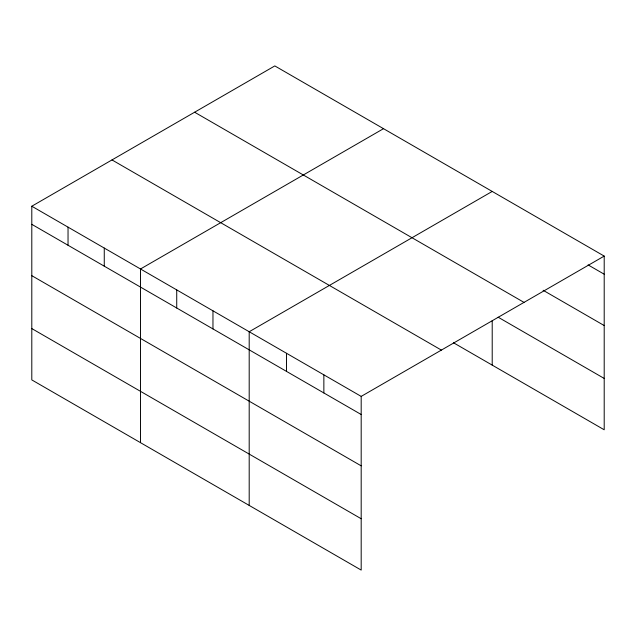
<?xml version="1.0" encoding="UTF-8"?>
<svg xmlns="http://www.w3.org/2000/svg" width="636" height="636" viewBox="0 0 636 636"><rect width="100%" height="100%" fill="white"/><g stroke="black" fill="none" stroke-linecap="round" stroke-linejoin="round"><path stroke-width="0.95" d="M361.184 465.846L361.184 396.395L31.8 206.223L31.8 379.907L361.184 570.079L361.184 465.846L31.8 275.674M453.452 342.74L604.2 429.777L604.2 256.093L274.816 65.921L31.8 206.223M383.508 128.679L140.5 268.98L140.5 442.664M492.208 191.436L249.193 331.738L249.193 505.421M361.184 396.395L604.2 256.093M588.077 264.894L604.2 274.203M543.112 290.27L604.2 325.545M194.616 112.222L524.008 302.386M498.147 317.205L604.2 378.436M111.992 159.922L441.384 350.094M31.8 224.333L361.184 414.505M31.8 328.574L361.184 518.738M492.208 320.687L492.208 365.12M323.859 374.843L323.859 392.953M286.526 353.29L286.526 371.4M212.965 310.813L212.965 328.931M176.729 289.897L176.729 308.007M104.264 248.064L104.264 266.174M68.036 227.139L68.036 245.258"/></g></svg>
